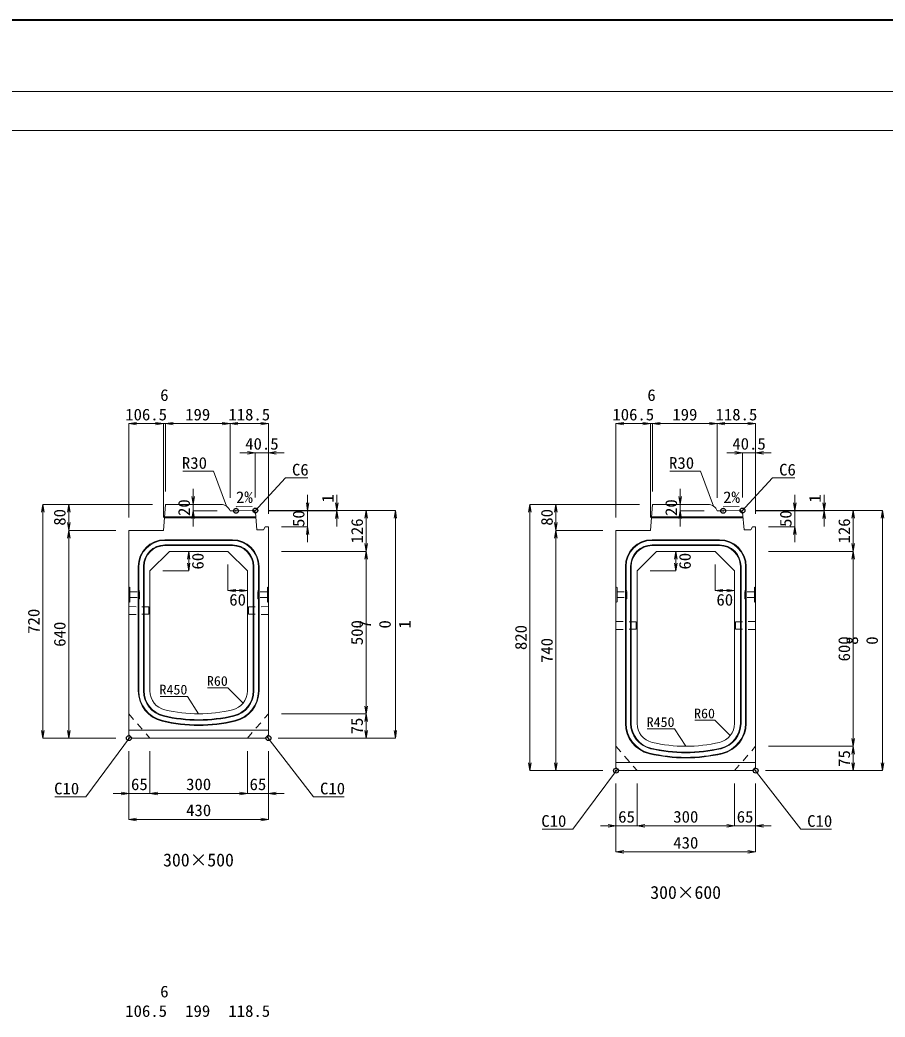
# Model space of a CAD drawing. Units: millimetres at full size; some dimension numbers follow another scale. Extents: x -1267 to 18002, y -8040 to 14480.
# Drawn here: x 3750 to 6414, y 2670 to 5740 of the extents above; entities that cross this region are included whole.
import ezdxf
from ezdxf.enums import TextEntityAlignment as Align

# ---------------------------------------------------------------- set-up
doc = ezdxf.new("R2010")
doc.units = ezdxf.units.MM
doc.header["$LTSCALE"] = 30
doc.header["$PDMODE"] = 32
doc.header["$PDSIZE"] = 15
doc.linetypes.add('USER1', pattern=[1.35, 0.75, -0.6])
doc.linetypes.add('USER3', pattern=[1.35, 0.75, -0.6])
for name, color, linetype, lineweight in [('0_2', 7, 'Continuous', 13), ('インサート', 3, 'USER1', 9), ('吊りマスター', 4, 'USER1', 9), ('図枠', 7, 'Continuous', 5), ('寸法線', 7, 'Continuous', 13), ('引出線', 4, 'Continuous', 13), ('本体', 2, 'Continuous', 13), ('目地', 132, 'Continuous', 5)]:
    doc.layers.add(name, color=color, linetype=linetype, lineweight=lineweight)
doc.layers.add('作業エリア', color=11, linetype='Continuous')
doc.styles.add('ＭＳ 明朝', font='')
doc.styles.get('ＭＳ 明朝').set_extended_font_data('MS Mincho')

# ---------------------------------------------------------------- blocks, each defined once
blk = doc.blocks.new('open_arrow')
at = {"color": 0, "linetype": 'Continuous', "lineweight": -2}
blk.add_lwpolyline([(7.5, 1.25), (0, 0), (7.5, -1.25)], dxfattribs=at)

msp = doc.modelspace()

# ---------------------------------------------------------------- linework, layer by layer
at = {"layer": 'インサート'}
for p, q in [((4088.2, 3978.84), (4115.2, 3978.84)), ((4088.2, 3978.84), (4088.2, 3961.84)), ((4088.2, 3961.84), (4115.2, 3961.84)), ((4118.2, 3982.84), (4115.2, 3982.84)), ((4115.2, 3982.84), (4115.2, 3957.84)), ((4118.2, 3957.84), (4118.2, 3982.84)), ((4481.8, 3982.84), (4484.8, 3982.84)), ((4481.8, 3957.84), (4481.8, 3982.84)), ((4484.8, 3982.84), (4484.8, 3957.84)), ((4511.8, 3978.84), (4484.8, 3978.84)), ((4511.8, 3961.84), (4484.8, 3961.84)), ((4511.8, 3978.84), (4511.8, 3961.84)), ((5588.2, 3978.84), (5615.2, 3978.84)), ((5588.2, 3978.84), (5588.2, 3961.84)), ((5588.2, 3961.84), (5615.2, 3961.84)), ((5618.2, 3982.84), (5615.2, 3982.84)), ((5615.2, 3982.84), (5615.2, 3957.84)), ((5618.2, 3957.84), (5618.2, 3982.84)), ((5981.8, 3982.84), (5984.8, 3982.84)), ((5981.8, 3957.84), (5981.8, 3982.84)), ((5984.8, 3982.84), (5984.8, 3957.84)), ((6011.8, 3978.84), (5984.8, 3978.84)), ((6011.8, 3961.84), (5984.8, 3961.84)), ((6011.8, 3978.84), (6011.8, 3961.84)), ((4115.2, 3957.84), (4118.2, 3957.84)), ((4484.8, 3957.84), (4481.8, 3957.84)), ((5615.2, 3957.84), (5618.2, 3957.84)), ((5984.8, 3957.84), (5981.8, 3957.84))]:
    msp.add_line(p, q, dxfattribs=at)
at = {"layer": '作業エリア'}
for p in [(4415, 4228.34), (4474.5, 4229.53), (5915, 4228.34), (5974.5, 4229.53), (4085, 3528.34), (4515, 3528.34), (5585, 3428.34), (6015, 3428.34)]:
    msp.add_point(p, dxfattribs=at)
at = {"layer": '吊りマスター'}
for p, q in [((4085, 3933.84), (4085, 3908.84)), ((4085, 3933.84), (4147, 3932.34)), ((4147, 3932.34), (4147, 3910.34)), ((4515, 3933.84), (4453, 3932.34)), ((4453, 3932.34), (4453, 3910.34)), ((4515, 3933.84), (4515, 3908.84)), ((4085, 3908.84), (4147, 3910.34)), ((4515, 3908.84), (4453, 3910.34)), ((5585, 3887.84), (5585, 3862.84)), ((5585, 3887.84), (5647, 3886.34)), ((5647, 3886.34), (5647, 3864.34)), ((6015, 3887.84), (5953, 3886.34)), ((5953, 3886.34), (5953, 3864.34)), ((6015, 3887.84), (6015, 3862.84)), ((5585, 3862.84), (5647, 3864.34)), ((6015, 3862.84), (5953, 3864.34))]:
    msp.add_line(p, q, dxfattribs=at)
at = {"layer": '図枠', "lineweight": 40}
msp.add_line((400, 5740), (8200, 5740), dxfattribs=at)
at = {"layer": '図枠', "lineweight": 13}
for p, q in [((700, 5520), (7900, 5520)), ((700, 5400), (7900, 5400))]:
    msp.add_line(p, q, dxfattribs=at)
at = {"layer": '寸法線'}
for p, q in [((4085, 4496.89), (4191.5, 4496.89)), ((4085, 4208.34), (4085, 4496.89)), ((4167.5, 4496.89), (4221.5, 4496.89)), ((4191.5, 4208.34), (4191.5, 4496.89)), ((4191.5, 4208.34), (4191.5, 4496.89)), ((4197.5, 4496.89), (4396.63, 4496.89)), ((4197.5, 4288.34), (4197.5, 4496.89)), ((4197.5, 4288.34), (4197.5, 4496.89)), ((4396.63, 4496.89), (4515, 4496.89)), ((4396.63, 4268.34), (4396.63, 4496.89)), ((4396.63, 4268.34), (4396.63, 4496.89)), ((4515, 4219.53), (4515, 4496.89)), ((5585, 4496.89), (5691.5, 4496.89)), ((5585, 4208.34), (5585, 4496.89)), ((5667.5, 4496.89), (5721.5, 4496.89)), ((5691.5, 4208.34), (5691.5, 4496.89)), ((5691.5, 4208.34), (5691.5, 4496.89)), ((5697.5, 4496.89), (5896.63, 4496.89)), ((5697.5, 4288.34), (5697.5, 4496.89)), ((5697.5, 4288.34), (5697.5, 4496.89)), ((5896.63, 4496.89), (6015, 4496.89)), ((5896.63, 4268.34), (5896.63, 4496.89)), ((5896.63, 4268.34), (5896.63, 4496.89)), ((6015, 4219.53), (6015, 4496.89)), ((4426.5, 4406.89), (4563, 4406.89)), ((4474.5, 4269.53), (4474.5, 4406.89)), ((4515, 4219.53), (4515, 4406.89)), ((5926.5, 4406.89), (6063, 4406.89)), ((5974.5, 4269.53), (5974.5, 4406.89)), ((6015, 4219.53), (6015, 4406.89)), ((4282.93, 4296.34), (4282.93, 4180.34)), ((4635.62, 4131.53), (4635.62, 4277.53)), ((4725.62, 4180.34), (4725.62, 4277.53)), ((5782.93, 4296.34), (5782.93, 4180.34)), ((6135.62, 4131.53), (6135.62, 4277.53)), ((6225.62, 4180.34), (6225.62, 4277.53)), ((3820.14, 3528.34), (3820.14, 4248.34)), ((4157.5, 4248.34), (3820.14, 4248.34)), ((3900.14, 4168.34), (3900.14, 4248.34)), ((4157.5, 4248.34), (3900.14, 4248.34)), ((5320.14, 3428.34), (5320.14, 4248.34)), ((5657.5, 4248.34), (5320.14, 4248.34)), ((5400.14, 4168.34), (5400.14, 4248.34)), ((5657.5, 4248.34), (5400.14, 4248.34)), ((4356.63, 4228.34), (4282.93, 4228.34)), ((4514.5, 4229.53), (4905.62, 4229.53)), ((4514.5, 4229.53), (4815.62, 4229.53)), ((4514.5, 4229.53), (4725.62, 4229.53)), ((4514.5, 4229.53), (4635.62, 4229.53)), ((4514.5, 4228.34), (4725.62, 4228.34)), ((4815.62, 4103.34), (4815.62, 4229.53)), ((4905.62, 3528.34), (4905.62, 4229.53)), ((5856.63, 4228.34), (5782.93, 4228.34)), ((6014.5, 4229.53), (6405.62, 4229.53)), ((6014.5, 4229.53), (6315.62, 4229.53)), ((6014.5, 4229.53), (6225.62, 4229.53)), ((6014.5, 4229.53), (6135.62, 4229.53)), ((6014.5, 4228.34), (6225.62, 4228.34)), ((6315.62, 4103.34), (6315.62, 4229.53)), ((6405.62, 3428.34), (6405.62, 4229.53)), ((4555, 4179.53), (4635.62, 4179.53)), ((6055, 4179.53), (6135.62, 4179.53)), ((3900.14, 3528.34), (3900.14, 4168.34)), ((4045, 4168.34), (3900.14, 4168.34)), ((4045, 4168.34), (3900.14, 4168.34)), ((5400.14, 3428.34), (5400.14, 4168.34)), ((5545, 4168.34), (5400.14, 4168.34)), ((5545, 4168.34), (5400.14, 4168.34)), ((4250, 4103.34), (4269.29, 4103.34)), ((4269.29, 4043.34), (4269.29, 4103.34)), ((4555, 4103.34), (4815.62, 4103.34)), ((4555, 4103.34), (4815.62, 4103.34)), ((4815.62, 3603.34), (4815.62, 4103.34)), ((5750, 4103.34), (5769.29, 4103.34)), ((5769.29, 4043.34), (5769.29, 4103.34)), ((6055, 4103.34), (6315.62, 4103.34)), ((6055, 4103.34), (6315.62, 4103.34)), ((6315.62, 3503.34), (6315.62, 4103.34)), ((4390, 4063.34), (4390, 3982.61)), ((5890, 4063.34), (5890, 3982.61)), ((4190, 4043.34), (4269.29, 4043.34)), ((5690, 4043.34), (5769.29, 4043.34)), ((4450, 4003.34), (4450, 3982.61)), ((5950, 4003.34), (5950, 3982.61)), ((4390, 3982.61), (4450, 3982.61)), ((5890, 3982.61), (5950, 3982.61)), ((4555, 3603.34), (4815.62, 3603.34)), ((4555, 3603.34), (4815.62, 3603.34)), ((4815.62, 3528.34), (4815.62, 3603.34)), ((4045, 3528.34), (3820.14, 3528.34)), ((4045, 3528.34), (3900.14, 3528.34)), ((4545, 3528.34), (4815.62, 3528.34)), ((4545, 3528.34), (4905.62, 3528.34)), ((6055, 3503.34), (6315.62, 3503.34)), ((6055, 3503.34), (6315.62, 3503.34)), ((6315.62, 3428.34), (6315.62, 3503.34)), ((4085, 3488.34), (4085, 3358.34)), ((4085, 3488.34), (4085, 3278.34)), ((4150, 3488.34), (4150, 3358.34)), ((4150, 3488.34), (4150, 3358.34)), ((4450, 3488.34), (4450, 3358.34)), ((4450, 3488.34), (4450, 3358.34)), ((4515, 3488.34), (4515, 3358.34)), ((4515, 3488.34), (4515, 3278.34)), ((5545, 3428.34), (5320.14, 3428.34)), ((5545, 3428.34), (5400.14, 3428.34)), ((6045, 3428.34), (6315.62, 3428.34)), ((6045, 3428.34), (6405.62, 3428.34)), ((5585, 3388.34), (5585, 3258.34)), ((5585, 3388.34), (5585, 3178.34)), ((5650, 3388.34), (5650, 3258.34)), ((5650, 3388.34), (5650, 3258.34)), ((5950, 3388.34), (5950, 3258.34)), ((5950, 3388.34), (5950, 3258.34)), ((6015, 3388.34), (6015, 3258.34)), ((6015, 3388.34), (6015, 3178.34)), ((4037, 3358.34), (4198, 3358.34)), ((4150, 3358.34), (4450, 3358.34)), ((4402, 3358.34), (4563, 3358.34)), ((4085, 3278.34), (4515, 3278.34)), ((5537, 3258.34), (5698, 3258.34)), ((5650, 3258.34), (5950, 3258.34)), ((5902, 3258.34), (6063, 3258.34)), ((5585, 3178.34), (6015, 3178.34))]:
    msp.add_line(p, q, dxfattribs=at)
at = {"layer": '引出線'}
for points in [[(4385.67, 4242.84), (4345.65, 4350.63), (4250.98, 4350.63)], [(4471.75, 4226.48), (4567.35, 4330), (4635.7, 4330)], [(5885.67, 4242.84), (5845.65, 4350.63), (5750.98, 4350.63)], [(5971.75, 4226.48), (6067.35, 4330), (6135.7, 4330)], [(4415.67, 4241.22), (4464.38, 4242.19), (4415.64, 4241.22)], [(5915.67, 4241.22), (5964.38, 4242.19), (5915.64, 4241.22)], [(4300, 3603.34), (4265.29, 3656.93), (4181.12, 3656.93)], [(4437.07, 3636.66), (4389.78, 3683.6), (4327.55, 3683.6)], [(5937.07, 3536.66), (5889.78, 3583.6), (5827.55, 3583.6)], [(4090, 3533.34), (3952.2, 3348.19), (3857.52, 3348.19)], [(4510, 3533.34), (4653.67, 3348.19), (4748.34, 3348.19)], [(5800, 3503.34), (5765.29, 3556.93), (5681.12, 3556.93)], [(5590, 3433.34), (5452.2, 3248.19), (5357.52, 3248.19)], [(6010, 3433.34), (6153.67, 3248.19), (6248.34, 3248.19)]]:
    msp.add_lwpolyline(points, dxfattribs=at)
at = {"layer": '本体'}
for p, q in [((4191.5, 4168.34), (4197.5, 4248.34)), ((4197.5, 4248.34), (4368.35, 4248.34)), ((5691.5, 4168.34), (5697.5, 4248.34)), ((5697.5, 4248.34), (5868.35, 4248.34)), ((4415, 4228.34), (4396.63, 4228.34)), ((4468.5, 4229.41), (4415, 4228.34)), ((4468.5, 4229.41), (4475, 4223.55)), ((4475, 4223.55), (4479.5, 4169.53)), ((5915, 4228.34), (5896.63, 4228.34)), ((5968.5, 4229.41), (5915, 4228.34)), ((5968.5, 4229.41), (5975, 4223.55)), ((5975, 4223.55), (5979.5, 4169.53)), ((4500, 4169.53), (4505, 4179.53)), ((4505, 4179.53), (4515, 4179.53)), ((4515, 3538.34), (4515, 4179.53)), ((6000, 4169.53), (6005, 4179.53)), ((6005, 4179.53), (6015, 4179.53)), ((6015, 3438.34), (6015, 4179.53)), ((4085, 4168.34), (4085, 3538.34)), ((4085, 4168.34), (4191.5, 4168.34)), ((4479.5, 4169.53), (4500, 4169.53)), ((5585, 4168.34), (5585, 3438.34)), ((5585, 4168.34), (5691.5, 4168.34)), ((5979.5, 4169.53), (6000, 4169.53)), ((4150, 4043.34), (4210, 4103.34)), ((4210, 4103.34), (4390, 4103.34)), ((4390, 4103.34), (4450, 4043.34)), ((5650, 4043.34), (5710, 4103.34)), ((5710, 4103.34), (5890, 4103.34)), ((5890, 4103.34), (5950, 4043.34)), ((4150, 4043.34), (4150, 3673.87)), ((4450, 3673.87), (4450, 4043.34)), ((5650, 4043.34), (5650, 3573.87)), ((5950, 3573.87), (5950, 4043.34)), ((4085, 3538.34), (4095, 3528.34)), ((4505, 3528.34), (4515, 3538.34)), ((4095, 3528.34), (4505, 3528.34)), ((5585, 3438.34), (5595, 3428.34)), ((5595, 3428.34), (6005, 3428.34)), ((6005, 3428.34), (6015, 3438.34))]:
    msp.add_line(p, q, dxfattribs=at)
at = {"layer": '本体', "lineweight": 9}
for p, q in [((4085, 3994.84), (4088.2, 3992.84)), ((4088.2, 3992.84), (4088.2, 3947.84)), ((4515, 3994.84), (4511.8, 3992.84)), ((4511.8, 3992.84), (4511.8, 3947.84)), ((5585, 3994.84), (5588.2, 3992.84)), ((5588.2, 3992.84), (5588.2, 3947.84)), ((6015, 3994.84), (6011.8, 3992.84)), ((6011.8, 3992.84), (6011.8, 3947.84)), ((4088.2, 3947.84), (4085, 3945.84)), ((4511.8, 3947.84), (4515, 3945.84)), ((5588.2, 3947.84), (5585, 3945.84)), ((6011.8, 3947.84), (6015, 3945.84)), ((4085, 3553.34), (4515, 3553.34)), ((5585, 3453.34), (6015, 3453.34))]:
    msp.add_line(p, q, dxfattribs=at)
at = {"layer": '本体', "linetype": 'USER3', "lineweight": 9}
for p, q in [((4085, 3603.34), (4150, 3528.34)), ((4450, 3528.34), (4515, 3603.34)), ((5585, 3503.34), (5650, 3428.34)), ((5950, 3428.34), (6015, 3503.34))]:
    msp.add_line(p, q, dxfattribs=at)
at = {"layer": '本体'}
for centre, radius, start, end in [((4368.35, 4218.34), 30, 19.47122, 90), ((5868.35, 4218.34), 30, 19.47122, 90), ((4210, 3673.87), 60, 180, 256.65764), ((4390, 3673.87), 60, 283.34236, 0), ((4300, 4053.34), 450, 256.65764, 283.34236), ((5710, 3573.87), 60, 180, 256.65764), ((5890, 3573.87), 60, 283.34236, 0), ((5800, 3953.34), 450, 256.65764, 283.34236)]:
    msp.add_arc(centre, radius, start, end, dxfattribs=at)
at = {"layer": '目地'}
for p, q in [((4476.1, 4210.34), (4194.65, 4210.34)), ((5976.1, 4210.34), (5694.65, 4210.34)), ((4476.43, 4206.34), (4194.35, 4206.34)), ((5976.43, 4206.34), (5694.35, 4206.34)), ((4404, 4139.34), (4196, 4139.34)), ((4404, 4137.34), (4196, 4137.34)), ((4404, 4123.34), (4196, 4123.34)), ((4404, 4121.34), (4196, 4121.34)), ((5904, 4139.34), (5696, 4139.34)), ((5904, 4137.34), (5696, 4137.34)), ((5904, 4123.34), (5696, 4123.34)), ((5904, 4121.34), (5696, 4121.34)), ((4114, 4057.34), (4114, 3673.87)), ((4116, 4057.34), (4116, 3673.87)), ((4130, 4057.34), (4130, 3673.87)), ((4132, 4057.34), (4132, 3673.87)), ((4468, 3673.87), (4468, 4057.34)), ((4470, 3673.87), (4470, 4057.34)), ((4484, 3673.87), (4484, 4057.34)), ((4486, 3673.87), (4486, 4057.34)), ((5614, 4057.34), (5614, 3573.87)), ((5616, 4057.34), (5616, 3573.87)), ((5630, 4057.34), (5630, 3573.87)), ((5632, 4057.34), (5632, 3573.87)), ((5968, 3573.87), (5968, 4057.34)), ((5970, 3573.87), (5970, 4057.34)), ((5984, 3573.87), (5984, 4057.34)), ((5986, 3573.87), (5986, 4057.34))]:
    msp.add_line(p, q, dxfattribs=at)
for centre, radius, start, end in [((4196, 4057.34), 82, 90, 180), ((4196, 4057.34), 80, 90, 180), ((4196, 4057.34), 66, 90, 180), ((4196, 4057.34), 64, 90, 180), ((4404, 4057.34), 82, 0, 90), ((4404, 4057.34), 80, 0, 90), ((4404, 4057.34), 66, 0, 90), ((4404, 4057.34), 64, 0, 90), ((5696, 4057.34), 82, 90, 180), ((5696, 4057.34), 80, 90, 180), ((5696, 4057.34), 66, 90, 180), ((5696, 4057.34), 64, 90, 180), ((5904, 4057.34), 82, 0, 90), ((5904, 4057.34), 80, 0, 90), ((5904, 4057.34), 66, 0, 90), ((5904, 4057.34), 64, 0, 90), ((4210, 3673.87), 96, 180, 256.65764), ((4210, 3673.87), 94, 180, 256.65764), ((4210, 3673.87), 80, 180, 256.65764), ((4210, 3673.87), 78, 180, 256.65764), ((4390, 3673.87), 78, 283.34236, 0), ((4390, 3673.87), 80, 283.34236, 0), ((4390, 3673.87), 94, 283.34236, 0), ((4390, 3673.87), 96, 283.34236, 0), ((4300, 4053.34), 470, 256.65764, 283.34236), ((4300, 4053.34), 468, 256.65764, 283.34236), ((4300, 4053.34), 486, 256.65764, 283.34236), ((4300, 4053.34), 484, 256.65764, 283.34236), ((5710, 3573.87), 96, 180, 256.65764), ((5710, 3573.87), 94, 180, 256.65764), ((5710, 3573.87), 80, 180, 256.65764), ((5710, 3573.87), 78, 180, 256.65764), ((5890, 3573.87), 78, 283.34236, 0), ((5890, 3573.87), 80, 283.34236, 0), ((5890, 3573.87), 94, 283.34236, 0), ((5890, 3573.87), 96, 283.34236, 0), ((5800, 3953.34), 486, 256.65764, 283.34236), ((5800, 3953.34), 484, 256.65764, 283.34236), ((5800, 3953.34), 470, 256.65764, 283.34236), ((5800, 3953.34), 468, 256.65764, 283.34236)]:
    msp.add_arc(centre, radius, start, end, dxfattribs=at)

# ---------------------------------------------------------------- block references
at = {"layer": '寸法線', "xscale": 3.2, "yscale": 3.2}
for p in [(4085, 4496.89), (4197.5, 4496.89), (4396.63, 4496.89), (5585, 4496.89), (5697.5, 4496.89), (5896.63, 4496.89), (4515, 4406.89), (6015, 4406.89), (4390, 3982.61), (5890, 3982.61), (4150, 3358.34), (4150, 3358.34), (4515, 3358.34), (4085, 3278.34), (5650, 3258.34), (5650, 3258.34), (6015, 3258.34), (5585, 3178.34)]:
    msp.add_blockref('open_arrow', p, dxfattribs=at)
for p, rotation in [((4191.5, 4496.89), 180), ((4396.63, 4496.89), 180), ((4515, 4496.89), 180), ((5691.5, 4496.89), 180), ((5896.63, 4496.89), 180), ((6015, 4496.89), 180), ((4474.5, 4406.89), 180), ((5974.5, 4406.89), 180), ((4282.93, 4248.34), 90), ((5782.93, 4248.34), 90), ((3820.14, 4248.34), 270), ((3900.14, 4248.34), 270), ((4635.62, 4229.53), 90), ((4725.62, 4229.53), 90), ((5320.14, 4248.34), 270), ((5400.14, 4248.34), 270), ((6135.62, 4229.53), 90), ((6225.62, 4229.53), 90), ((4282.93, 4228.34), 270), ((4725.62, 4228.34), 270), ((4815.62, 4229.53), 270), ((4905.62, 4229.53), 270), ((5782.93, 4228.34), 270), ((6225.62, 4228.34), 270), ((6315.62, 4229.53), 270), ((6405.62, 4229.53), 270), ((3900.14, 4168.34), 90), ((4635.62, 4179.53), 270), ((5400.14, 4168.34), 90), ((6135.62, 4179.53), 270), ((3900.14, 4168.34), 270), ((5400.14, 4168.34), 270), ((4815.62, 4103.34), 90), ((6315.62, 4103.34), 90), ((4269.29, 4103.34), 270), ((4815.62, 4103.34), 270), ((5769.29, 4103.34), 270), ((6315.62, 4103.34), 270), ((4269.29, 4043.34), 90), ((5769.29, 4043.34), 90), ((4450, 3982.61), 180), ((5950, 3982.61), 180), ((4815.62, 3603.34), 90), ((4815.62, 3603.34), 270), ((3820.14, 3528.34), 90), ((3900.14, 3528.34), 90), ((4815.62, 3528.34), 90), ((4905.62, 3528.34), 90), ((6315.62, 3503.34), 90), ((6315.62, 3503.34), 270), ((5320.14, 3428.34), 90), ((5400.14, 3428.34), 90), ((6315.62, 3428.34), 90), ((6405.62, 3428.34), 90), ((4085, 3358.34), 180), ((4450, 3358.34), 180), ((4450, 3358.34), 180), ((4515, 3278.34), 180), ((5585, 3258.34), 180), ((5950, 3258.34), 180), ((5950, 3258.34), 180), ((6015, 3178.34), 180)]:
    msp.add_blockref('open_arrow', p, dxfattribs=dict(at, rotation=rotation))
at = {"layer": '引出線'}
for p, xscale, yscale, rotation in [((4385.67, 4242.84), 0.16, 0.16, 110.4), ((4415.67, 4241.22), 0.16, 0.16, 1.1), ((5885.67, 4242.84), 0.16, 0.16, 110.4), ((5915.67, 4241.22), 0.16, 0.16, 1.1), ((4471.75, 4226.48), 0.16, 0.16, 47.3), ((5971.75, 4226.48), 0.16, 0.16, 47.3), ((4437.07, 3636.66), 0.133, 0.133, 135.2), ((4300, 3603.34), 0.133, 0.133, 122.9), ((4090, 3533.34), 0.16, 0.16, 233.3), ((4510, 3533.34), 0.16, 0.16, 307.8), ((5937.07, 3536.66), 0.133, 0.133, 135.2), ((5800, 3503.34), 0.133, 0.133, 122.9), ((5590, 3433.34), 0.16, 0.16, 233.3), ((6010, 3433.34), 0.16, 0.16, 307.8)]:
    msp.add_blockref('open_arrow', p, dxfattribs=dict(at, xscale=xscale, yscale=yscale, rotation=rotation))

# ---------------------------------------------------------------- texts
at = {"layer": '0_2', "style": 'ＭＳ 明朝'}
for s, p in [('300×500', (4299.52, 3153.37)), ('300×600', (5799.52, 3053.37))]:
    msp.add_text(s, height=40.03, dxfattribs=at).set_placement(p, align=Align.MIDDLE_CENTER)
at = {"layer": '寸法線', "style": 'ＭＳ 明朝', "width": 1.05}
for s, p in [('6', (4194.5, 4584.89)), ('6', (5694.5, 4584.89)), ('106.5', (4138.25, 4524.89)), ('199', (4297.07, 4524.89)), ('118.5', (4455.82, 4524.89)), ('106.5', (5638.25, 4524.89)), ('199', (5797.07, 4524.89)), ('118.5', (5955.82, 4524.89)), ('40.5', (4494.75, 4434.89)), ('40.5', (5994.75, 4434.89)), ('60', (4420, 3954.61)), ('60', (5920, 3954.61)), ('65', (4117.5, 3386.34)), ('300', (4300, 3386.34)), ('65', (4482.5, 3386.34)), ('430', (4300, 3306.34)), ('65', (5617.5, 3286.34)), ('300', (5800, 3286.34)), ('65', (5982.5, 3286.34)), ('430', (5800, 3206.34)), ('6', (4194.5, 2748.2)), ('106.5', (4138.25, 2688.2)), ('199', (4297.07, 2688.2)), ('118.5', (4455.82, 2688.2))]:
    msp.add_text(s, height=36.03, dxfattribs=at).set_placement(p, align=Align.MIDDLE_CENTER)
for s, p in [('1', (4697.62, 4266.53)), ('1', (6197.62, 4266.53)), ('20', (4254.93, 4238.34)), ('20', (5754.93, 4238.34)), ('80', (3872.14, 4208.34)), ('50', (4607.62, 4204.53)), ('80', (5372.14, 4208.34)), ('50', (6107.62, 4204.53)), ('126', (4787.62, 4166.44)), ('126', (6287.62, 4166.44)), ('60', (4297.29, 4073.34)), ('60', (5797.29, 4073.34)), ('720', (3792.14, 3888.34)), ('640', (3872.14, 3848.34)), ('500', (4787.62, 3853.34)), ('820', (5292.14, 3838.34)), ('600', (6287.62, 3803.34)), ('740', (5372.14, 3798.34)), ('75', (4787.62, 3565.84)), ('75', (6287.62, 3465.84))]:
    msp.add_text(s, height=36.03, rotation=90, dxfattribs=at).set_placement(p, align=Align.MIDDLE_CENTER)
for s, p in [('7', (4841.17, 3865.98)), ('0', (4902.19, 3865.98)), ('1', (4963.21, 3865.98)), ('8', (6341.17, 3815.98)), ('0', (6402.19, 3815.98))]:
    msp.add_text(s, height=36.03, rotation=90, dxfattribs=at).set_placement(p, align=Align.BOTTOM_LEFT)
at = {"layer": '引出線', "style": 'ＭＳ 明朝', "width": 1.05}
for s, height, p in [('R30', 36.03, (4325.65, 4393.83)), ('R30', 36.03, (5825.65, 4393.83)), ('R60', 30.02, (4389.78, 3719.6)), ('R450', 30.02, (4265.29, 3692.93)), ('R450', 30.02, (5765.29, 3592.93)), ('R60', 30.02, (5889.78, 3619.6)), ('C10', 36.03, (3932.2, 3391.39)), ('C10', 36.03, (5432.2, 3291.39))]:
    msp.add_text(s, height=height, dxfattribs=at).set_placement(p, align=Align.TOP_RIGHT)
for s, p in [('C6', (4587.35, 4373.2)), ('C6', (6087.35, 4373.2)), ('C10', (4673.67, 3391.39)), ('C10', (6173.67, 3291.39))]:
    msp.add_text(s, height=36.03, dxfattribs=at).set_placement(p, align=Align.TOP_LEFT)
for p in [(4414.7, 4288.11), (5914.7, 4288.11)]:
    msp.add_text('2%', height=36.03, rotation=1.146, dxfattribs=at).set_placement(p, align=Align.TOP_LEFT)

doc.saveas('drawing.dxf')
